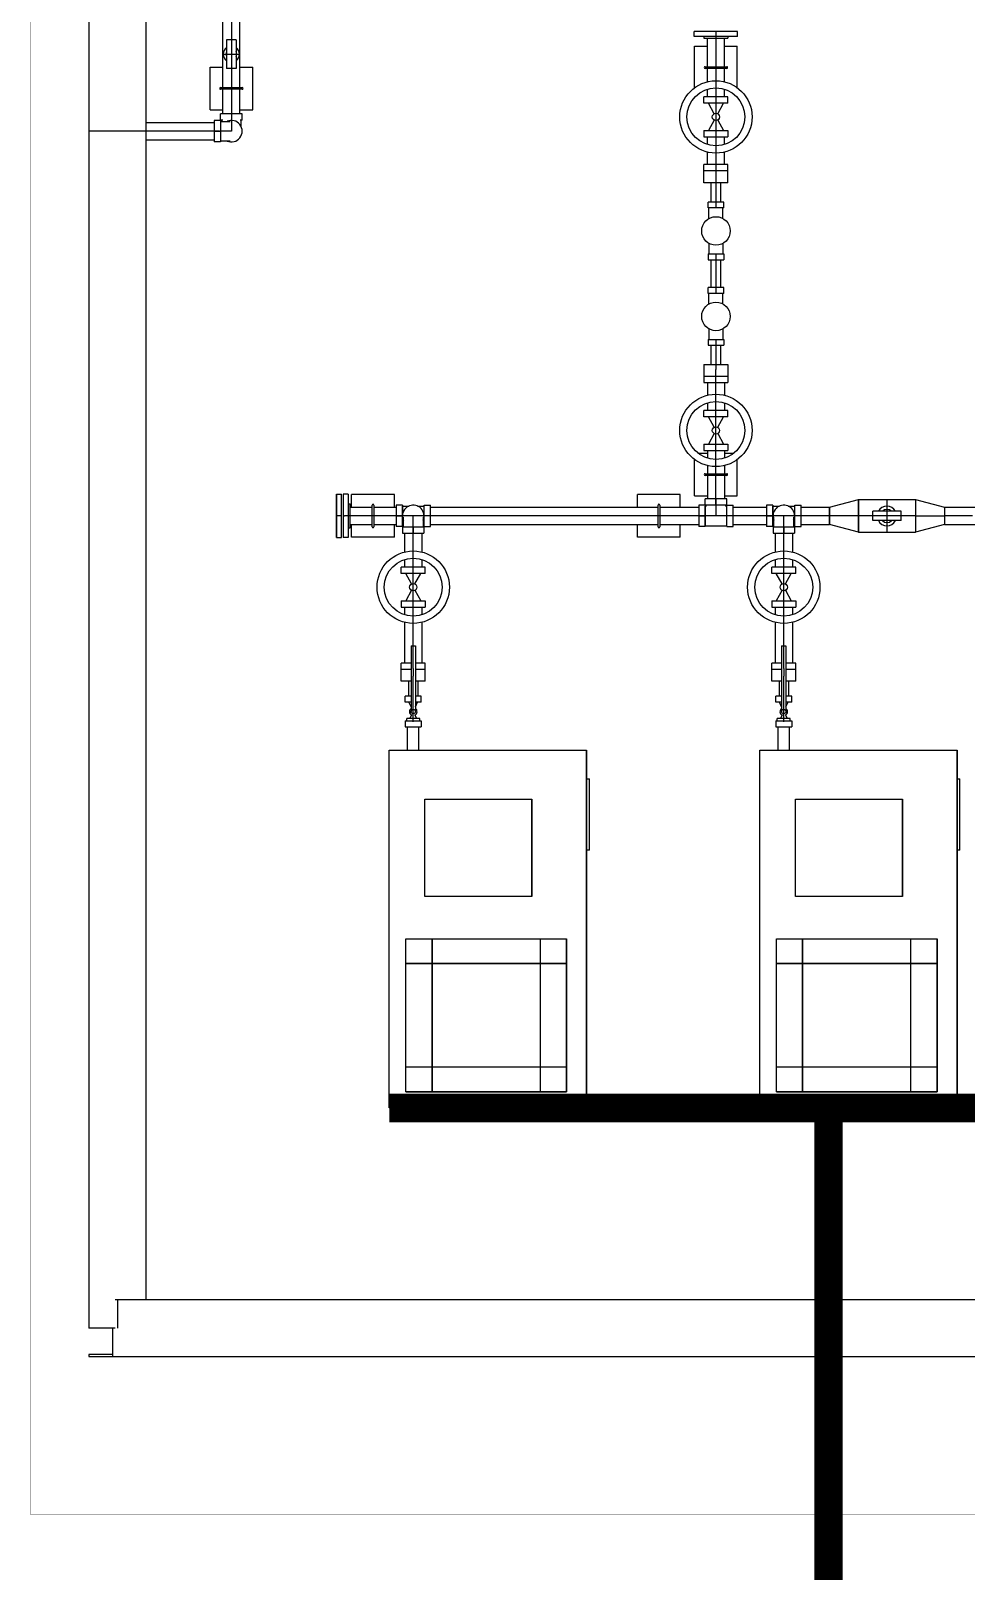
# Model space of a CAD drawing. Header units: inches. Extents: x 517790 to 538444, y 301815 to 302461.
# Drawn here: x 517917.62 to 517921.01, y 302305.61 to 302311.2 of the extents above; entities that cross this region are included whole.
import ezdxf

# ---------------------------------------------------------------- set-up
doc = ezdxf.new("R2010")
doc.units = ezdxf.units.IN
doc.header["$MEASUREMENT"] = 0
doc.layers.add('Layout', color=6, linetype='Continuous', lineweight=15)
doc.layers.add('电气-接地设计-接地线', color=3, linetype='接地线')
doc.layers.add('硅胶总平面底图 工艺装置区', color=253, linetype='Continuous')
doc.styles.add('EESLTYPE', font='TXT.shx')
doc.linetypes.add('接地线', pattern='A,500,["/",EESLTYPE,S=200,R=0,X=0,Y=-100],-200,60,-200', length=960)
doc.linetypes.add('组180_接地线', pattern='A,500,["/",EESLTYPE,S=200,R=-180,X=0,Y=100],-200,60,-200', length=960)

msp = doc.modelspace()

# ---------------------------------------------------------------- linework, layer by layer
at = {"layer": 'Layout', "color": 9, "const_width": 0.001}
msp.add_lwpolyline([(517923.6164, 302305.8183), (517923.6164, 302314.8182), (517917.6165, 302314.8182), (517917.6165, 302305.8183)], close=True, dxfattribs=at)
at = {"layer": '电气-接地设计-接地线', "linetype": '组180_接地线', "ltscale": 0.01, "const_width": 0.1033}
for points in [[(517918.9156, 302307.2932), (517922.323, 302307.2932)], [(517920.5076, 302307.2932), (517920.5076, 302304.4481)]]:
    msp.add_lwpolyline(points, dxfattribs=at)
at = {"layer": '硅胶总平面底图 工艺装置区', "color": 253, "linetype": 'Continuous', "lineweight": -3}
for p, q in [((517917.8265, 302313.9349), (517917.8265, 302306.495)), ((517918.0331, 302313.8316), (517918.0331, 302306.5983)), ((517918.3119, 302311.114), (517918.3119, 302311.2375)), ((517918.3431, 302311.2375), (517918.3431, 302311.1656)), ((517918.3743, 302311.114), (517918.3743, 302311.2375)), ((517918.3259, 302311.1656), (517918.3259, 302311.114)), ((517918.3603, 302311.1656), (517918.3259, 302311.1656)), ((517918.3431, 302311.1656), (517918.3431, 302311.114)), ((517918.3603, 302311.1656), (517918.3603, 302311.114)), ((517920.0998, 302311.1966), (517920.021, 302311.1966)), ((517920.021, 302311.1785), (517920.021, 302311.1966)), ((517920.0998, 302311.1785), (517920.021, 302311.1785)), ((517920.0563, 302311.1785), (517920.0563, 302311.1719)), ((517920.0563, 302311.1719), (517920.0998, 302311.1719)), ((517920.0686, 302311.0686), (517920.0686, 302311.1719)), ((517920.0998, 302311.1966), (517920.0998, 302311.1916)), ((517920.1785, 302311.1966), (517920.0998, 302311.1966)), ((517920.0998, 302311.1916), (517920.0998, 302311.1719)), ((517920.1785, 302311.1785), (517920.0998, 302311.1785)), ((517920.0998, 302311.1719), (517920.0998, 302311.0686)), ((517920.0998, 302311.1719), (517920.1432, 302311.1719)), ((517920.1309, 302311.0686), (517920.1309, 302311.1719)), ((517920.1432, 302311.1785), (517920.1432, 302311.1719)), ((517920.1785, 302311.1785), (517920.1785, 302311.1966)), ((517918.3119, 302311.114), (517918.3743, 302311.114)), ((517918.3119, 302310.9931), (517918.3119, 302311.114)), ((517918.3259, 302311.114), (517918.3259, 302311.0623)), ((517918.3431, 302311.114), (517918.3431, 302311.0623)), ((517918.3431, 302311.114), (517918.3431, 302311.114)), ((517918.3431, 302311.114), (517918.3431, 302311.114)), ((517918.3603, 302311.114), (517918.3603, 302311.0623)), ((517918.3743, 302310.9931), (517918.3743, 302311.114)), ((517920.0223, 302311.1429), (517920.0686, 302311.1429)), ((517920.0223, 302310.9925), (517920.0223, 302311.1429)), ((517920.1309, 302311.1429), (517920.1773, 302311.1429)), ((517920.1773, 302310.9925), (517920.1773, 302311.1429)), ((517918.2656, 302311.0675), (517918.3119, 302311.0675)), ((517918.2656, 302310.9125), (517918.2656, 302311.0675)), ((517918.3603, 302311.0623), (517918.3259, 302311.0623)), ((517918.3431, 302311.0623), (517918.3431, 302310.9931)), ((517918.3743, 302311.0675), (517918.4206, 302311.0675)), ((517918.4206, 302310.9125), (517918.4206, 302311.0675)), ((517920.0605, 302311.0686), (517920.139, 302311.0686)), ((517920.139, 302311.0624), (517920.0605, 302311.0624)), ((517920.0686, 302311.0141), (517920.0686, 302311.0624)), ((517920.0998, 302311.0686), (517920.0998, 302311.0624)), ((517920.0998, 302311.0624), (517920.0998, 302311.0179)), ((517920.1309, 302311.0141), (517920.1309, 302311.0624)), ((517918.3038, 302310.9931), (517918.3824, 302310.9931)), ((517918.3824, 302310.9869), (517918.3038, 302310.9869)), ((517918.3119, 302310.8974), (517918.3119, 302310.9869)), ((517918.3431, 302310.9931), (517918.3431, 302310.9869)), ((517918.3431, 302310.9869), (517918.3431, 302310.8974)), ((517918.3743, 302310.8974), (517918.3743, 302310.9869)), ((517920.0686, 302310.959), (517920.0686, 302310.9869)), ((517920.0998, 302311.0179), (517920.0998, 302310.9916)), ((517920.0998, 302310.9916), (517920.0998, 302310.959)), ((517920.1309, 302310.959), (517920.1309, 302310.9869)), ((517920.0998, 302310.959), (517920.0563, 302310.959)), ((517920.0563, 302310.936), (517920.0563, 302310.959)), ((517920.0998, 302310.936), (517920.0563, 302310.936)), ((517920.0934, 302310.8981), (517920.0723, 302310.936)), ((517920.1432, 302310.959), (517920.0998, 302310.959)), ((517920.0998, 302310.959), (517920.0998, 302310.9393)), ((517920.0998, 302310.9393), (517920.0998, 302310.834)), ((517920.1432, 302310.936), (517920.0998, 302310.936)), ((517920.1061, 302310.8981), (517920.1272, 302310.936)), ((517920.1432, 302310.936), (517920.1432, 302310.959)), ((517918.0331, 302310.8661), (517918.2806, 302310.8661)), ((517918.2656, 302310.9125), (517918.3119, 302310.9125)), ((517918.2806, 302310.8739), (517918.2806, 302310.796)), ((517918.3036, 302310.8739), (517918.2806, 302310.8739)), ((517918.3036, 302310.8739), (517918.3036, 302310.796)), ((517918.3036, 302310.8706), (517918.3387, 302310.8706)), ((517918.3431, 302310.8974), (517918.3041, 302310.8974)), ((517918.3041, 302310.8745), (517918.3041, 302310.8974)), ((517918.3116, 302310.8745), (517918.3041, 302310.8745)), ((517918.3074, 302310.8745), (517918.3074, 302310.8706)), ((517918.3431, 302310.8974), (517918.3431, 302310.8777)), ((517918.3821, 302310.8974), (517918.3431, 302310.8974)), ((517918.3431, 302310.8777), (517918.3431, 302310.8739)), ((517918.3431, 302310.8739), (517918.3431, 302310.835)), ((517918.3743, 302310.9125), (517918.4206, 302310.9125)), ((517918.3821, 302310.8745), (517918.3746, 302310.8745)), ((517918.3788, 302310.8506), (517918.3788, 302310.8745)), ((517918.3821, 302310.8745), (517918.3821, 302310.8974)), ((517920.0934, 302310.8751), (517920.0723, 302310.8372)), ((517920.1061, 302310.8751), (517920.1272, 302310.8372)), ((517918.0331, 302310.835), (517917.8265, 302310.835)), ((517918.2806, 302310.835), (517918.0331, 302310.835)), ((517918.3003, 302310.835), (517918.2806, 302310.835)), ((517918.2806, 302310.835), (517918.3003, 302310.835)), ((517918.3003, 302310.835), (517918.3036, 302310.835)), ((517918.3036, 302310.835), (517918.3036, 302310.835)), ((517918.3431, 302310.835), (517918.3036, 302310.835)), ((517920.0563, 302310.8372), (517920.0998, 302310.8372)), ((517920.0563, 302310.8372), (517920.0563, 302310.8143)), ((517920.0563, 302310.8143), (517920.0998, 302310.8143)), ((517920.0686, 302310.7864), (517920.0686, 302310.8143)), ((517920.0998, 302310.8372), (517920.1432, 302310.8372)), ((517920.0998, 302310.834), (517920.0998, 302310.8143)), ((517920.0998, 302310.8143), (517920.1432, 302310.8143)), ((517920.0998, 302310.8143), (517920.0998, 302310.7816)), ((517920.1309, 302310.7864), (517920.1309, 302310.8143)), ((517920.1432, 302310.8372), (517920.1432, 302310.8143)), ((517918.0331, 302310.8038), (517918.2806, 302310.8038)), ((517918.3036, 302310.796), (517918.2806, 302310.796)), ((517918.3387, 302310.7993), (517918.3036, 302310.7993)), ((517920.0686, 302310.7138), (517920.0686, 302310.7591)), ((517920.0998, 302310.7816), (517920.0998, 302310.7554)), ((517920.0998, 302310.7554), (517920.0998, 302310.7138)), ((517920.1309, 302310.7138), (517920.1309, 302310.7591)), ((517920.0998, 302310.7138), (517920.0563, 302310.7138)), ((517920.0563, 302310.6481), (517920.0563, 302310.7138)), ((517920.0563, 302310.6908), (517920.0563, 302310.7138)), ((517920.0998, 302310.7138), (517920.0998, 302310.6941)), ((517920.1432, 302310.7138), (517920.0998, 302310.7138)), ((517920.1432, 302310.6481), (517920.1432, 302310.7138)), ((517920.1432, 302310.6908), (517920.1432, 302310.7138)), ((517920.0998, 302310.6908), (517920.0563, 302310.6908)), ((517920.0998, 302310.6481), (517920.0563, 302310.6481)), ((517920.0825, 302310.5781), (517920.0825, 302310.6481)), ((517920.0998, 302310.6941), (517920.0998, 302310.6662)), ((517920.1432, 302310.6908), (517920.0998, 302310.6908)), ((517920.0998, 302310.6662), (517920.0998, 302310.6481)), ((517920.1432, 302310.6481), (517920.0998, 302310.6481)), ((517920.0998, 302310.6481), (517920.0998, 302310.5781)), ((517920.117, 302310.5781), (517920.117, 302310.6481)), ((517920.1285, 302310.5781), (517920.071, 302310.5781)), ((517920.071, 302310.5568), (517920.071, 302310.5781)), ((517920.1285, 302310.5568), (517920.071, 302310.5568)), ((517920.0743, 302310.5183), (517920.0743, 302310.5568)), ((517920.0998, 302310.5781), (517920.0998, 302310.5601)), ((517920.1252, 302310.5183), (517920.1252, 302310.5568)), ((517920.1285, 302310.5568), (517920.1285, 302310.5781)), ((517920.0743, 302310.4283), (517920.0743, 302310.3898)), ((517920.1252, 302310.4283), (517920.1252, 302310.3898)), ((517920.071, 302310.3898), (517920.0998, 302310.3898)), ((517920.071, 302310.3898), (517920.071, 302310.3684)), ((517920.071, 302310.3684), (517920.0998, 302310.3684)), ((517920.0825, 302310.2681), (517920.0825, 302310.3684)), ((517920.0998, 302310.3898), (517920.1285, 302310.3898)), ((517920.0998, 302310.3865), (517920.0998, 302310.3684)), ((517920.0998, 302310.3684), (517920.1285, 302310.3684)), ((517920.0998, 302310.3684), (517920.0998, 302310.2681)), ((517920.117, 302310.2681), (517920.117, 302310.3684)), ((517920.1285, 302310.3898), (517920.1285, 302310.3684)), ((517920.1285, 302310.2681), (517920.071, 302310.2681)), ((517920.071, 302310.2468), (517920.071, 302310.2681)), ((517920.0998, 302310.2681), (517920.0998, 302310.2501)), ((517920.1285, 302310.2468), (517920.1285, 302310.2681)), ((517920.1285, 302310.2468), (517920.071, 302310.2468)), ((517920.0743, 302310.2083), (517920.0743, 302310.2468)), ((517920.1252, 302310.2083), (517920.1252, 302310.2468)), ((517920.0743, 302310.1183), (517920.0743, 302310.0798)), ((517920.1252, 302310.1183), (517920.1252, 302310.0798)), ((517920.071, 302310.0798), (517920.0998, 302310.0798)), ((517920.071, 302310.0798), (517920.071, 302310.0585)), ((517920.071, 302310.0585), (517920.0998, 302310.0585)), ((517920.0825, 302309.9894), (517920.0825, 302310.0585)), ((517920.0998, 302310.0798), (517920.1285, 302310.0798)), ((517920.0998, 302310.0765), (517920.0998, 302310.0585)), ((517920.0998, 302310.0585), (517920.1285, 302310.0585)), ((517920.0998, 302310.0585), (517920.0998, 302309.9894)), ((517920.117, 302309.9894), (517920.117, 302310.0585)), ((517920.1285, 302310.0798), (517920.1285, 302310.0585)), ((517920.0563, 302309.9894), (517920.0998, 302309.9894)), ((517920.0563, 302309.9894), (517920.0563, 302309.9238)), ((517920.0998, 302309.9894), (517920.0998, 302309.9714)), ((517920.0998, 302309.9894), (517920.1432, 302309.9894)), ((517920.0998, 302309.9435), (517920.0998, 302309.9714)), ((517920.1432, 302309.9894), (517920.1432, 302309.9238)), ((517920.0563, 302309.9468), (517920.0998, 302309.9468)), ((517920.0563, 302309.9468), (517920.0563, 302309.9238)), ((517920.0563, 302309.9238), (517920.0998, 302309.9238)), ((517920.0686, 302309.9238), (517920.0686, 302309.8774)), ((517920.0998, 302309.9468), (517920.1432, 302309.9468)), ((517920.0998, 302309.9238), (517920.0998, 302309.9435)), ((517920.0998, 302309.8812), (517920.0998, 302309.9238)), ((517920.0998, 302309.9238), (517920.1432, 302309.9238)), ((517920.1309, 302309.9238), (517920.1309, 302309.8774)), ((517920.1432, 302309.9468), (517920.1432, 302309.9238)), ((517920.0998, 302309.855), (517920.0998, 302309.8812)), ((517920.0998, 302309.8223), (517920.0563, 302309.8223)), ((517920.0563, 302309.7993), (517920.0563, 302309.8223)), ((517920.0686, 302309.8502), (517920.0686, 302309.8223)), ((517920.0998, 302309.8223), (517920.0998, 302309.855)), ((517920.0998, 302309.8026), (517920.0998, 302309.8223)), ((517920.1432, 302309.8223), (517920.0998, 302309.8223)), ((517920.1309, 302309.8502), (517920.1309, 302309.8223)), ((517920.1432, 302309.7993), (517920.1432, 302309.8223)), ((517920.0998, 302309.7993), (517920.0563, 302309.7993)), ((517920.0934, 302309.7614), (517920.0723, 302309.7993)), ((517920.0998, 302309.6973), (517920.0998, 302309.8026)), ((517920.1432, 302309.7993), (517920.0998, 302309.7993)), ((517920.1061, 302309.7614), (517920.1272, 302309.7993)), ((517920.0563, 302309.7006), (517920.0998, 302309.7006)), ((517920.0563, 302309.7006), (517920.0563, 302309.6776)), ((517920.0934, 302309.7385), (517920.0723, 302309.7006)), ((517920.0998, 302309.7006), (517920.1432, 302309.7006)), ((517920.0998, 302309.6776), (517920.0998, 302309.6973)), ((517920.1061, 302309.7385), (517920.1272, 302309.7006)), ((517920.1432, 302309.7006), (517920.1432, 302309.6776)), ((517920.0223, 302309.5125), (517920.0223, 302309.6441)), ((517920.0347, 302309.6675), (517920.0686, 302309.6675)), ((517920.0563, 302309.6776), (517920.0998, 302309.6776)), ((517920.0686, 302309.6776), (517920.0686, 302309.6497)), ((517920.0998, 302309.6776), (517920.1432, 302309.6776)), ((517920.0998, 302309.645), (517920.0998, 302309.6776)), ((517920.0998, 302309.6187), (517920.0998, 302309.645)), ((517920.1309, 302309.6776), (517920.1309, 302309.6497)), ((517920.1309, 302309.6675), (517920.1648, 302309.6675)), ((517920.1773, 302309.5125), (517920.1773, 302309.6441)), ((517920.0605, 302309.5931), (517920.139, 302309.5931)), ((517920.139, 302309.5869), (517920.0605, 302309.5869)), ((517920.0686, 302309.6225), (517920.0686, 302309.5931)), ((517920.0686, 302309.5869), (517920.0686, 302309.5024)), ((517920.0998, 302309.5931), (517920.0998, 302309.6187)), ((517920.0998, 302309.5869), (517920.0998, 302309.5931)), ((517920.0998, 302309.5024), (517920.0998, 302309.5869)), ((517920.1309, 302309.6225), (517920.1309, 302309.5931)), ((517920.1309, 302309.5869), (517920.1309, 302309.5024)), ((517918.7244, 302309.44), (517918.7244, 302309.5187)), ((517918.7244, 302309.5187), (517918.7425, 302309.5187)), ((517918.7259, 302309.44), (517918.7259, 302309.5187)), ((517918.7425, 302309.44), (517918.7425, 302309.5187)), ((517918.7486, 302309.5187), (517918.7486, 302309.44)), ((517918.7668, 302309.5187), (517918.7486, 302309.5187)), ((517918.7668, 302309.5187), (517918.7668, 302309.44)), ((517918.7668, 302309.4834), (517918.7733, 302309.4834)), ((517918.7733, 302309.44), (517918.7733, 302309.4834)), ((517918.7733, 302309.4711), (517918.8535, 302309.4711)), ((517918.9341, 302309.5175), (517918.7791, 302309.5175)), ((517918.7791, 302309.4711), (517918.7791, 302309.5175)), ((517918.8535, 302309.4007), (517918.8535, 302309.4792)), ((517918.8597, 302309.4792), (517918.8597, 302309.4007)), ((517918.8597, 302309.4711), (517918.9399, 302309.4711)), ((517918.9341, 302309.4711), (517918.9341, 302309.5175)), ((517918.9399, 302309.4789), (517918.9399, 302309.44)), ((517918.9629, 302309.4789), (517918.9399, 302309.4789)), ((517918.9629, 302309.4789), (517918.9629, 302309.44)), ((517918.9629, 302309.44), (517918.9629, 302309.4757)), ((517918.9629, 302309.4757), (517918.9867, 302309.4757)), ((517919.018, 302309.4757), (517919.0419, 302309.4757)), ((517919.0419, 302309.44), (517919.0419, 302309.4789)), ((517919.0419, 302309.4789), (517919.0648, 302309.4789)), ((517919.0648, 302309.44), (517919.0648, 302309.4789)), ((517919.0648, 302309.4711), (517919.89, 302309.4711)), ((517919.9706, 302309.5175), (517919.8156, 302309.5175)), ((517919.8156, 302309.4711), (517919.8156, 302309.5175)), ((517919.89, 302309.4007), (517919.89, 302309.4792)), ((517919.8962, 302309.4792), (517919.8962, 302309.4007)), ((517919.8962, 302309.4711), (517920.0373, 302309.4711)), ((517919.9706, 302309.4711), (517919.9706, 302309.5175)), ((517920.0223, 302309.5125), (517920.0686, 302309.5125)), ((517920.0373, 302309.4789), (517920.0373, 302309.401)), ((517920.0602, 302309.4789), (517920.0373, 302309.4789)), ((517920.0602, 302309.4789), (517920.0602, 302309.401)), ((517920.0603, 302309.4043), (517920.0603, 302309.4757)), ((517920.0603, 302309.4757), (517920.0641, 302309.4757)), ((517920.0998, 302309.5024), (517920.0608, 302309.5024)), ((517920.0608, 302309.4795), (517920.0608, 302309.5024)), ((517920.0998, 302309.4795), (517920.0608, 302309.4795)), ((517920.0641, 302309.4757), (517920.0641, 302309.4795)), ((517920.0998, 302309.5024), (517920.0998, 302309.4828)), ((517920.1387, 302309.5024), (517920.0998, 302309.5024)), ((517920.0998, 302309.4828), (517920.0998, 302309.5024)), ((517920.0998, 302309.4828), (517920.0998, 302309.4795)), ((517920.0998, 302309.4795), (517920.0998, 302309.44)), ((517920.1387, 302309.4795), (517920.0998, 302309.4795)), ((517920.1309, 302309.5125), (517920.1773, 302309.5125)), ((517920.1355, 302309.4757), (517920.1355, 302309.4795)), ((517920.1355, 302309.4757), (517920.1393, 302309.4757)), ((517920.1387, 302309.4795), (517920.1387, 302309.5024)), ((517920.1393, 302309.401), (517920.1393, 302309.4789)), ((517920.1393, 302309.4789), (517920.1622, 302309.4789)), ((517920.1622, 302309.401), (517920.1622, 302309.4789)), ((517920.1622, 302309.4711), (517920.2832, 302309.4711)), ((517920.2832, 302309.4789), (517920.2832, 302309.44)), ((517920.3062, 302309.4789), (517920.2832, 302309.4789)), ((517920.3062, 302309.4789), (517920.3062, 302309.44)), ((517920.3062, 302309.44), (517920.3062, 302309.4757)), ((517920.3062, 302309.4757), (517920.33, 302309.4757)), ((517920.3613, 302309.4757), (517920.3852, 302309.4757)), ((517920.3852, 302309.44), (517920.3852, 302309.4789)), ((517920.3852, 302309.4789), (517920.4082, 302309.4789)), ((517920.4082, 302309.44), (517920.4082, 302309.4789)), ((517920.4082, 302309.4711), (517920.5114, 302309.4711)), ((517920.5114, 302309.4711), (517920.6164, 302309.499)), ((517920.5114, 302309.4711), (517920.5114, 302309.44)), ((517920.5114, 302309.44), (517920.5114, 302309.4711)), ((517920.6164, 302309.499), (517920.6164, 302309.3809)), ((517920.6164, 302309.499), (517920.7198, 302309.499)), ((517920.6164, 302309.44), (517920.6164, 302309.499)), ((517920.7198, 302309.499), (517920.7198, 302309.3809)), ((517920.7198, 302309.499), (517920.8231, 302309.499)), ((517920.8231, 302309.499), (517920.8231, 302309.3809)), ((517920.8231, 302309.499), (517920.8231, 302309.44)), ((517920.8231, 302309.499), (517920.9281, 302309.4711)), ((517920.9281, 302309.4711), (517920.9281, 302309.44)), ((517920.9281, 302309.4711), (517920.9281, 302309.44)), ((517920.9281, 302309.4711), (517921.0814, 302309.4711)), ((517918.7425, 302309.44), (517918.7244, 302309.44)), ((517918.7244, 302309.44), (517918.7244, 302309.44)), ((517918.7244, 302309.3612), (517918.7244, 302309.44)), ((517918.7259, 302309.3612), (517918.7259, 302309.44)), ((517918.7425, 302309.3612), (517918.7425, 302309.44)), ((517918.7486, 302309.44), (517918.7536, 302309.44)), ((517918.7486, 302309.44), (517918.7486, 302309.3612)), ((517918.7733, 302309.44), (517918.7536, 302309.44)), ((517918.7668, 302309.44), (517918.7668, 302309.3612)), ((517918.8535, 302309.44), (517918.7733, 302309.44)), ((517918.7733, 302309.3965), (517918.7733, 302309.44)), ((517918.8597, 302309.44), (517918.8535, 302309.44)), ((517918.9399, 302309.44), (517918.8597, 302309.44)), ((517918.9399, 302309.44), (517918.9596, 302309.44)), ((517918.9399, 302309.44), (517918.9399, 302309.401)), ((517918.9596, 302309.44), (517918.9399, 302309.44)), ((517918.9596, 302309.44), (517918.9629, 302309.44)), ((517918.9629, 302309.44), (517918.9629, 302309.44)), ((517918.9634, 302309.44), (517918.9629, 302309.44)), ((517918.9629, 302309.4043), (517918.9629, 302309.44)), ((517918.9629, 302309.44), (517918.9629, 302309.401)), ((517919.0413, 302309.44), (517918.9634, 302309.44)), ((517918.9667, 302309.4005), (517918.9667, 302309.4356)), ((517919.0024, 302309.4005), (517919.0024, 302309.44)), ((517919.0381, 302309.4356), (517919.0381, 302309.4005)), ((517919.0419, 302309.44), (517919.0413, 302309.44)), ((517919.0452, 302309.44), (517919.0419, 302309.44)), ((517919.0419, 302309.401), (517919.0419, 302309.44)), ((517919.0648, 302309.44), (517919.0452, 302309.44)), ((517919.0648, 302309.44), (517919.0452, 302309.44)), ((517919.89, 302309.44), (517919.0648, 302309.44)), ((517919.0648, 302309.401), (517919.0648, 302309.44)), ((517919.8962, 302309.44), (517919.89, 302309.44)), ((517920.0373, 302309.44), (517919.8962, 302309.44)), ((517920.0373, 302309.44), (517920.057, 302309.44)), ((517920.057, 302309.44), (517920.0373, 302309.44)), ((517920.057, 302309.44), (517920.0602, 302309.44)), ((517920.0602, 302309.44), (517920.0603, 302309.44)), ((517920.1393, 302309.44), (517920.0603, 302309.44)), ((517920.1425, 302309.44), (517920.1393, 302309.44)), ((517920.1622, 302309.44), (517920.1425, 302309.44)), ((517920.1622, 302309.44), (517920.1425, 302309.44)), ((517920.2832, 302309.44), (517920.1622, 302309.44)), ((517920.3029, 302309.44), (517920.2832, 302309.44)), ((517920.2832, 302309.44), (517920.3029, 302309.44)), ((517920.2832, 302309.44), (517920.2832, 302309.401)), ((517920.3029, 302309.44), (517920.3062, 302309.44)), ((517920.3067, 302309.44), (517920.3062, 302309.44)), ((517920.3062, 302309.44), (517920.3062, 302309.44)), ((517920.3062, 302309.4043), (517920.3062, 302309.44)), ((517920.3062, 302309.44), (517920.3062, 302309.401)), ((517920.3847, 302309.44), (517920.3067, 302309.44)), ((517920.31, 302309.4005), (517920.31, 302309.4356)), ((517920.3457, 302309.4005), (517920.3457, 302309.44)), ((517920.3814, 302309.4356), (517920.3814, 302309.4005)), ((517920.3852, 302309.44), (517920.3847, 302309.44)), ((517920.3885, 302309.44), (517920.3852, 302309.44)), ((517920.3852, 302309.401), (517920.3852, 302309.44)), ((517920.4082, 302309.44), (517920.3885, 302309.44)), ((517920.4082, 302309.44), (517920.3885, 302309.44)), ((517920.5114, 302309.44), (517920.4082, 302309.44)), ((517920.4082, 302309.401), (517920.4082, 302309.44)), ((517920.5114, 302309.44), (517920.5114, 302309.4088)), ((517920.6164, 302309.44), (517920.5114, 302309.44)), ((517920.5114, 302309.4088), (517920.5114, 302309.44)), ((517920.6681, 302309.44), (517920.6164, 302309.44)), ((517920.6164, 302309.3809), (517920.6164, 302309.44)), ((517920.7198, 302309.4572), (517920.6681, 302309.4572)), ((517920.6681, 302309.4228), (517920.6681, 302309.4572)), ((517920.7198, 302309.44), (517920.6681, 302309.44)), ((517920.7198, 302309.4228), (517920.6681, 302309.4228)), ((517920.7714, 302309.4572), (517920.7198, 302309.4572)), ((517920.7714, 302309.44), (517920.7198, 302309.44)), ((517920.7198, 302309.44), (517920.7198, 302309.44)), ((517920.7198, 302309.44), (517920.7198, 302309.44)), ((517920.7714, 302309.4228), (517920.7198, 302309.4228)), ((517920.7714, 302309.4228), (517920.7714, 302309.4572)), ((517920.8231, 302309.44), (517920.7714, 302309.44)), ((517920.8231, 302309.44), (517920.9281, 302309.44)), ((517920.8231, 302309.44), (517920.8231, 302309.3809)), ((517920.9281, 302309.44), (517920.9281, 302309.4088)), ((517921.0297, 302309.44), (517920.9281, 302309.44)), ((517920.9281, 302309.44), (517920.9281, 302309.4088)), ((517918.7244, 302309.3612), (517918.7425, 302309.3612)), ((517918.7668, 302309.3612), (517918.7486, 302309.3612)), ((517918.7668, 302309.3965), (517918.7733, 302309.3965)), ((517918.7733, 302309.4088), (517918.8535, 302309.4088)), ((517918.7791, 302309.3625), (517918.7791, 302309.4088)), ((517918.9341, 302309.3625), (517918.7791, 302309.3625)), ((517918.8597, 302309.4088), (517918.9399, 302309.4088)), ((517918.9341, 302309.3625), (517918.9341, 302309.4088)), ((517918.9629, 302309.401), (517918.9399, 302309.401)), ((517918.9629, 302309.4043), (517918.9667, 302309.4043)), ((517918.9634, 302309.4005), (517919.0413, 302309.4005)), ((517918.9634, 302309.4005), (517918.9634, 302309.3775)), ((517918.9634, 302309.3775), (517919.0413, 302309.3775)), ((517918.9712, 302309.3775), (517918.9712, 302309.3091)), ((517919.0024, 302309.4005), (517919.0024, 302309.3972)), ((517919.0024, 302309.4005), (517919.0024, 302309.4005)), ((517919.0024, 302309.3775), (517919.0024, 302309.3972)), ((517919.0024, 302309.3972), (517919.0024, 302309.3775)), ((517919.0024, 302309.3129), (517919.0024, 302309.3775)), ((517919.0335, 302309.3775), (517919.0335, 302309.3091)), ((517919.0381, 302309.4043), (517919.0419, 302309.4043)), ((517919.0413, 302309.4005), (517919.0413, 302309.3775)), ((517919.0419, 302309.401), (517919.0648, 302309.401)), ((517919.0648, 302309.4088), (517919.89, 302309.4088)), ((517919.8156, 302309.3625), (517919.8156, 302309.4088)), ((517919.9706, 302309.3625), (517919.8156, 302309.3625)), ((517919.8962, 302309.4088), (517920.0373, 302309.4088)), ((517919.9706, 302309.3625), (517919.9706, 302309.4088)), ((517920.0602, 302309.401), (517920.0373, 302309.401)), ((517920.0603, 302309.4043), (517920.1393, 302309.4043)), ((517920.1393, 302309.401), (517920.1622, 302309.401)), ((517920.1622, 302309.4088), (517920.2832, 302309.4088)), ((517920.3062, 302309.401), (517920.2832, 302309.401)), ((517920.3062, 302309.4043), (517920.31, 302309.4043)), ((517920.3067, 302309.4005), (517920.3847, 302309.4005)), ((517920.3067, 302309.4005), (517920.3067, 302309.3775)), ((517920.3067, 302309.3775), (517920.3847, 302309.3775)), ((517920.3145, 302309.3775), (517920.3145, 302309.3091)), ((517920.3457, 302309.4005), (517920.3457, 302309.4005)), ((517920.3457, 302309.4005), (517920.3457, 302309.3972)), ((517920.3457, 302309.3972), (517920.3457, 302309.3775)), ((517920.3457, 302309.3775), (517920.3457, 302309.3972)), ((517920.3457, 302309.3129), (517920.3457, 302309.3775)), ((517920.3769, 302309.3775), (517920.3769, 302309.3091)), ((517920.3814, 302309.4043), (517920.3852, 302309.4043)), ((517920.3847, 302309.4005), (517920.3847, 302309.3775)), ((517920.3852, 302309.401), (517920.4082, 302309.401)), ((517920.4082, 302309.4088), (517920.5114, 302309.4088)), ((517920.6164, 302309.3809), (517920.5114, 302309.4088)), ((517920.6164, 302309.3809), (517920.7198, 302309.3809)), ((517920.7198, 302309.3809), (517920.8231, 302309.3809)), ((517920.9281, 302309.4088), (517920.8231, 302309.3809)), ((517920.9281, 302309.4088), (517921.0814, 302309.4088)), ((517919.0024, 302309.2866), (517919.0024, 302309.3129)), ((517920.3457, 302309.2866), (517920.3457, 302309.3129)), ((517919.0024, 302309.254), (517918.9589, 302309.254)), ((517918.9589, 302309.231), (517918.9589, 302309.254)), ((517918.9712, 302309.2819), (517918.9712, 302309.254)), ((517919.0024, 302309.254), (517919.0024, 302309.2866)), ((517919.0024, 302309.2343), (517919.0024, 302309.254)), ((517919.0458, 302309.254), (517919.0024, 302309.254)), ((517919.0335, 302309.2819), (517919.0335, 302309.254)), ((517919.0458, 302309.231), (517919.0458, 302309.254)), ((517920.3457, 302309.254), (517920.3023, 302309.254)), ((517920.3023, 302309.231), (517920.3023, 302309.254)), ((517920.3145, 302309.2819), (517920.3145, 302309.254)), ((517920.3457, 302309.254), (517920.3457, 302309.2866)), ((517920.3457, 302309.2343), (517920.3457, 302309.254)), ((517920.3891, 302309.254), (517920.3457, 302309.254)), ((517920.3769, 302309.2819), (517920.3769, 302309.254)), ((517920.3891, 302309.231), (517920.3891, 302309.254)), ((517919.0024, 302309.231), (517918.9589, 302309.231)), ((517918.996, 302309.1931), (517918.975, 302309.231)), ((517919.0024, 302309.129), (517919.0024, 302309.2343)), ((517919.0458, 302309.231), (517919.0024, 302309.231)), ((517919.0087, 302309.1931), (517919.0298, 302309.231)), ((517920.3457, 302309.231), (517920.3023, 302309.231)), ((517920.3393, 302309.1931), (517920.3183, 302309.231)), ((517920.3457, 302309.129), (517920.3457, 302309.2343)), ((517920.3891, 302309.231), (517920.3457, 302309.231)), ((517920.3521, 302309.1931), (517920.3731, 302309.231)), ((517918.996, 302309.1702), (517918.975, 302309.1323)), ((517919.0087, 302309.1702), (517919.0298, 302309.1323)), ((517920.3393, 302309.1702), (517920.3183, 302309.1323)), ((517920.3521, 302309.1702), (517920.3731, 302309.1323)), ((517918.9589, 302309.1323), (517919.0024, 302309.1323)), ((517918.9589, 302309.1323), (517918.9589, 302309.1093)), ((517918.9589, 302309.1093), (517919.0024, 302309.1093)), ((517918.9712, 302309.1093), (517918.9712, 302309.0814)), ((517919.0024, 302309.1323), (517919.0458, 302309.1323)), ((517919.0024, 302309.1093), (517919.0024, 302309.129)), ((517919.0024, 302309.0767), (517919.0024, 302309.1093)), ((517919.0024, 302309.1093), (517919.0458, 302309.1093)), ((517919.0335, 302309.1093), (517919.0335, 302309.0814)), ((517919.0458, 302309.1323), (517919.0458, 302309.1093)), ((517920.3023, 302309.1323), (517920.3457, 302309.1323)), ((517920.3023, 302309.1323), (517920.3023, 302309.1093)), ((517920.3023, 302309.1093), (517920.3457, 302309.1093)), ((517920.3145, 302309.1093), (517920.3145, 302309.0814)), ((517920.3457, 302309.1323), (517920.3891, 302309.1323)), ((517920.3457, 302309.1093), (517920.3457, 302309.129)), ((517920.3457, 302309.0767), (517920.3457, 302309.1093)), ((517920.3457, 302309.1093), (517920.3891, 302309.1093)), ((517920.3769, 302309.1093), (517920.3769, 302309.0814)), ((517920.3891, 302309.1323), (517920.3891, 302309.1093)), ((517918.9712, 302309.0542), (517918.9712, 302308.9066)), ((517919.0024, 302309.0504), (517919.0024, 302309.0767)), ((517919.0024, 302308.9684), (517919.0024, 302309.0504)), ((517919.0335, 302309.0542), (517919.0335, 302308.9066)), ((517920.3145, 302309.0542), (517920.3145, 302308.9066)), ((517920.3457, 302309.0504), (517920.3457, 302309.0767)), ((517920.3457, 302308.9684), (517920.3457, 302309.0504)), ((517920.3769, 302309.0542), (517920.3769, 302308.9066)), ((517918.9946, 302308.9684), (517919.0024, 302308.9684)), ((517918.9946, 302308.9684), (517918.9946, 302308.7307)), ((517919.0024, 302308.8869), (517919.0024, 302308.9684)), ((517919.0024, 302308.9684), (517919.0101, 302308.9684)), ((517919.0101, 302308.9684), (517919.0101, 302308.7307)), ((517920.3379, 302308.9684), (517920.3457, 302308.9684)), ((517920.3379, 302308.9684), (517920.3379, 302308.7307)), ((517920.3457, 302308.9684), (517920.3534, 302308.9684)), ((517920.3457, 302308.8869), (517920.3457, 302308.9684)), ((517920.3534, 302308.9684), (517920.3534, 302308.7307)), ((517918.9946, 302308.9066), (517918.9589, 302308.9066)), ((517918.9589, 302308.841), (517918.9589, 302308.9066)), ((517918.9589, 302308.8836), (517918.9589, 302308.9066)), ((517918.9946, 302308.8836), (517918.9589, 302308.8836)), ((517919.0024, 302308.8869), (517919.0024, 302308.859)), ((517919.0024, 302308.7681), (517919.0024, 302308.859)), ((517919.0458, 302308.9066), (517919.0101, 302308.9066)), ((517919.0458, 302308.8836), (517919.0101, 302308.8836)), ((517919.0458, 302308.841), (517919.0458, 302308.9066)), ((517919.0458, 302308.8836), (517919.0458, 302308.9066)), ((517920.3379, 302308.9066), (517920.3023, 302308.9066)), ((517920.3023, 302308.841), (517920.3023, 302308.9066)), ((517920.3023, 302308.8836), (517920.3023, 302308.9066)), ((517920.3379, 302308.8836), (517920.3023, 302308.8836)), ((517920.3457, 302308.8869), (517920.3457, 302308.859)), ((517920.3457, 302308.7681), (517920.3457, 302308.859)), ((517920.3891, 302308.9066), (517920.3534, 302308.9066)), ((517920.3891, 302308.8836), (517920.3534, 302308.8836)), ((517920.3891, 302308.841), (517920.3891, 302308.9066)), ((517920.3891, 302308.8836), (517920.3891, 302308.9066)), ((517918.9946, 302308.841), (517918.9589, 302308.841)), ((517918.9851, 302308.841), (517918.9851, 302308.7861)), ((517919.0458, 302308.841), (517919.0101, 302308.841)), ((517919.0196, 302308.841), (517919.0196, 302308.7861)), ((517920.3379, 302308.841), (517920.3023, 302308.841)), ((517920.3284, 302308.841), (517920.3284, 302308.7861)), ((517920.3891, 302308.841), (517920.3534, 302308.841)), ((517920.3629, 302308.841), (517920.3629, 302308.7861)), ((517918.9946, 302308.7861), (517918.9736, 302308.7861)), ((517918.9736, 302308.7648), (517918.9736, 302308.7861)), ((517918.9946, 302308.7648), (517918.9736, 302308.7648)), ((517918.9946, 302308.7476), (517918.9867, 302308.7648)), ((517919.0024, 302308.7049), (517919.0024, 302308.7681)), ((517919.0311, 302308.7861), (517919.0101, 302308.7861)), ((517919.0311, 302308.7648), (517919.0101, 302308.7648)), ((517919.0101, 302308.7476), (517919.018, 302308.7648)), ((517919.0311, 302308.7648), (517919.0311, 302308.7861)), ((517920.3379, 302308.7861), (517920.317, 302308.7861)), ((517920.317, 302308.7648), (517920.317, 302308.7861)), ((517920.3379, 302308.7648), (517920.317, 302308.7648)), ((517920.3379, 302308.7476), (517920.33, 302308.7648)), ((517920.3457, 302308.7049), (517920.3457, 302308.7681)), ((517920.3744, 302308.7861), (517920.3534, 302308.7861)), ((517920.3744, 302308.7648), (517920.3534, 302308.7648)), ((517920.3534, 302308.7476), (517920.3614, 302308.7648)), ((517920.3744, 302308.7648), (517920.3744, 302308.7861)), ((517918.9736, 302308.6967), (517919.0024, 302308.6967)), ((517918.9736, 302308.6967), (517918.9736, 302308.6754)), ((517919.026, 302308.7049), (517918.9788, 302308.7049)), ((517918.9788, 302308.6967), (517918.9788, 302308.7049)), ((517918.9966, 302308.7182), (517918.9905, 302308.7049)), ((517919.0024, 302308.6934), (517919.0024, 302308.7049)), ((517919.0024, 302308.6967), (517919.0311, 302308.6967)), ((517919.0082, 302308.7182), (517919.0143, 302308.7049)), ((517919.026, 302308.6967), (517919.026, 302308.7049)), ((517919.0311, 302308.6967), (517919.0311, 302308.6754)), ((517920.317, 302308.6967), (517920.3457, 302308.6967)), ((517920.317, 302308.6967), (517920.317, 302308.6754)), ((517920.3693, 302308.7049), (517920.3221, 302308.7049)), ((517920.3221, 302308.6967), (517920.3221, 302308.7049)), ((517920.3399, 302308.7182), (517920.3338, 302308.7049)), ((517920.3457, 302308.6934), (517920.3457, 302308.7049)), ((517920.3457, 302308.6967), (517920.3744, 302308.6967)), ((517920.3515, 302308.7182), (517920.3576, 302308.7049)), ((517920.3693, 302308.6967), (517920.3693, 302308.7049)), ((517920.3744, 302308.6967), (517920.3744, 302308.6754)), ((517918.9736, 302308.6754), (517919.0024, 302308.6754)), ((517918.9821, 302308.5901), (517918.9821, 302308.6754)), ((517919.0024, 302308.6754), (517919.0311, 302308.6754)), ((517919.0227, 302308.5901), (517919.0227, 302308.6754)), ((517920.317, 302308.6754), (517920.3457, 302308.6754)), ((517920.3254, 302308.5901), (517920.3254, 302308.6754)), ((517920.3457, 302308.6754), (517920.3744, 302308.6754)), ((517920.366, 302308.5901), (517920.366, 302308.6754)), ((517918.9156, 302307.2932), (517918.9156, 302308.5901)), ((517918.9156, 302307.2932), (517918.9156, 302308.5901)), ((517918.9156, 302308.5901), (517919.6306, 302308.5901)), ((517918.9156, 302308.5901), (517919.6306, 302308.5901)), ((517919.6306, 302308.5901), (517919.6306, 302307.2932)), ((517919.6306, 302307.2932), (517919.6306, 302308.5901)), ((517920.2589, 302308.5901), (517920.9739, 302308.5901)), ((517920.2589, 302308.5901), (517920.9739, 302308.5901)), ((517920.2589, 302307.2932), (517920.2589, 302308.5901)), ((517920.2589, 302307.2932), (517920.2589, 302308.5901)), ((517920.9739, 302308.5901), (517920.9739, 302307.2932)), ((517920.9739, 302307.2932), (517920.9739, 302308.5901)), ((517919.6306, 302308.4867), (517919.641, 302308.4867)), ((517919.6306, 302308.4867), (517919.641, 302308.4867)), ((517919.641, 302308.2284), (517919.641, 302308.4867)), ((517919.641, 302308.2284), (517919.641, 302308.4867)), ((517920.9739, 302308.4867), (517920.9843, 302308.4867)), ((517920.9739, 302308.4867), (517920.9843, 302308.4867)), ((517920.9843, 302308.2284), (517920.9843, 302308.4867)), ((517920.9843, 302308.2284), (517920.9843, 302308.4867)), ((517919.0447, 302308.4134), (517919.4322, 302308.4134)), ((517919.0447, 302308.4134), (517919.4322, 302308.4134)), ((517919.0447, 302308.06), (517919.0447, 302308.4134)), ((517919.0447, 302308.06), (517919.0447, 302308.4134)), ((517919.4322, 302308.4134), (517919.4322, 302308.06)), ((517919.4322, 302308.06), (517919.4322, 302308.4134)), ((517920.3881, 302308.06), (517920.3881, 302308.4134)), ((517920.3881, 302308.06), (517920.3881, 302308.4134)), ((517920.3881, 302308.4134), (517920.7756, 302308.4134)), ((517920.3881, 302308.4134), (517920.7756, 302308.4134)), ((517920.7756, 302308.4134), (517920.7756, 302308.06)), ((517920.7756, 302308.06), (517920.7756, 302308.4134)), ((517919.641, 302308.2284), (517919.6306, 302308.2284)), ((517919.641, 302308.2284), (517919.6306, 302308.2284)), ((517920.9843, 302308.2284), (517920.9739, 302308.2284)), ((517920.9843, 302308.2284), (517920.9739, 302308.2284)), ((517919.4322, 302308.06), (517919.0447, 302308.06)), ((517919.4322, 302308.06), (517919.0447, 302308.06)), ((517920.7756, 302308.06), (517920.3881, 302308.06)), ((517920.7756, 302308.06), (517920.3881, 302308.06)), ((517918.9755, 302307.907), (517919.0706, 302307.907)), ((517918.9755, 302307.907), (517919.0706, 302307.907)), ((517918.9755, 302307.907), (517919.5583, 302307.907)), ((517918.9755, 302307.907), (517919.5583, 302307.907)), ((517918.9755, 302307.8171), (517918.9755, 302307.907)), ((517918.9755, 302307.8171), (517918.9755, 302307.907)), ((517918.9755, 302307.3521), (517918.9755, 302307.907)), ((517918.9755, 302307.3521), (517918.9755, 302307.907)), ((517919.0706, 302307.907), (517919.0706, 302307.3521)), ((517919.0706, 302307.3521), (517919.0706, 302307.907)), ((517919.4632, 302307.907), (517919.5583, 302307.907)), ((517919.4632, 302307.907), (517919.5583, 302307.907)), ((517919.4632, 302307.3521), (517919.4632, 302307.907)), ((517919.4632, 302307.3521), (517919.4632, 302307.907)), ((517919.5583, 302307.907), (517919.5583, 302307.8171)), ((517919.5583, 302307.907), (517919.5583, 302307.8171)), ((517919.5583, 302307.907), (517919.5583, 302307.3521)), ((517919.5583, 302307.3521), (517919.5583, 302307.907)), ((517920.3188, 302307.3521), (517920.3188, 302307.907)), ((517920.3188, 302307.3521), (517920.3188, 302307.907)), ((517920.3188, 302307.8171), (517920.3188, 302307.907)), ((517920.3188, 302307.8171), (517920.3188, 302307.907)), ((517920.3188, 302307.907), (517920.4139, 302307.907)), ((517920.3188, 302307.907), (517920.4139, 302307.907)), ((517920.3188, 302307.907), (517920.9016, 302307.907)), ((517920.3188, 302307.907), (517920.9016, 302307.907)), ((517920.4139, 302307.907), (517920.4139, 302307.3521)), ((517920.4139, 302307.3521), (517920.4139, 302307.907)), ((517920.8066, 302307.3521), (517920.8066, 302307.907)), ((517920.8066, 302307.3521), (517920.8066, 302307.907)), ((517920.8066, 302307.907), (517920.9016, 302307.907)), ((517920.8066, 302307.907), (517920.9016, 302307.907)), ((517920.9016, 302307.907), (517920.9016, 302307.8171)), ((517920.9016, 302307.907), (517920.9016, 302307.8171)), ((517920.9016, 302307.907), (517920.9016, 302307.3521)), ((517920.9016, 302307.3521), (517920.9016, 302307.907)), ((517919.5583, 302307.8171), (517918.9755, 302307.8171)), ((517918.9755, 302307.8171), (517919.5583, 302307.8171)), ((517920.9016, 302307.8171), (517920.3188, 302307.8171)), ((517920.3188, 302307.8171), (517920.9016, 302307.8171)), ((517918.9755, 302307.3521), (517918.9755, 302307.442)), ((517918.9755, 302307.3521), (517918.9755, 302307.442)), ((517918.9755, 302307.442), (517919.5583, 302307.442)), ((517918.9755, 302307.442), (517919.5583, 302307.442)), ((517919.5583, 302307.442), (517919.5583, 302307.3521)), ((517919.5583, 302307.442), (517919.5583, 302307.3521)), ((517920.3188, 302307.442), (517920.9016, 302307.442)), ((517920.3188, 302307.442), (517920.9016, 302307.442)), ((517920.3188, 302307.3521), (517920.3188, 302307.442)), ((517920.3188, 302307.3521), (517920.3188, 302307.442)), ((517920.9016, 302307.442), (517920.9016, 302307.3521)), ((517920.9016, 302307.442), (517920.9016, 302307.3521)), ((517919.0706, 302307.3521), (517918.9755, 302307.3521)), ((517919.0706, 302307.3521), (517918.9755, 302307.3521)), ((517919.5583, 302307.3521), (517918.9755, 302307.3521)), ((517918.9755, 302307.3521), (517919.5583, 302307.3521)), ((517919.5583, 302307.3521), (517919.4632, 302307.3521)), ((517919.5583, 302307.3521), (517919.4632, 302307.3521)), ((517920.4139, 302307.3521), (517920.3188, 302307.3521)), ((517920.4139, 302307.3521), (517920.3188, 302307.3521)), ((517920.9016, 302307.3521), (517920.3188, 302307.3521)), ((517920.3188, 302307.3521), (517920.9016, 302307.3521)), ((517920.9016, 302307.3521), (517920.8066, 302307.3521)), ((517920.9016, 302307.3521), (517920.8066, 302307.3521)), ((517919.6306, 302307.2932), (517918.9156, 302307.2932)), ((517919.6306, 302307.2932), (517918.9156, 302307.2932)), ((517918.9652, 302307.2932), (517918.9652, 302307.2759)), ((517918.9817, 302307.2932), (517918.9817, 302307.2759)), ((517919.0168, 302307.2932), (517919.0168, 302307.2759)), ((517919.0334, 302307.2932), (517919.0334, 302307.2759)), ((517920.9739, 302307.2932), (517920.2589, 302307.2932)), ((517920.9739, 302307.2932), (517920.2589, 302307.2932)), ((517920.3085, 302307.2932), (517920.3085, 302307.2759)), ((517920.325, 302307.2932), (517920.325, 302307.2759)), ((517920.3602, 302307.2932), (517920.3602, 302307.2759)), ((517920.3767, 302307.2932), (517920.3767, 302307.2759)), ((517918.9619, 302307.2759), (517918.9734, 302307.2759)), ((517918.9619, 302307.2759), (517918.9619, 302307.266)), ((517918.9619, 302307.266), (517918.9734, 302307.266)), ((517918.9734, 302307.2759), (517918.985, 302307.2759)), ((517918.9734, 302307.266), (517918.985, 302307.266)), ((517918.985, 302307.2759), (517918.985, 302307.266)), ((517919.0136, 302307.2759), (517919.0367, 302307.2759)), ((517919.0136, 302307.2759), (517919.0136, 302307.266)), ((517919.0136, 302307.266), (517919.0367, 302307.266)), ((517919.0367, 302307.2759), (517919.0367, 302307.266)), ((517920.3052, 302307.2759), (517920.3168, 302307.2759)), ((517920.3052, 302307.2759), (517920.3052, 302307.266)), ((517920.3052, 302307.266), (517920.3168, 302307.266)), ((517920.3168, 302307.2759), (517920.3283, 302307.2759)), ((517920.3168, 302307.266), (517920.3283, 302307.266)), ((517920.3283, 302307.2759), (517920.3283, 302307.266)), ((517920.3569, 302307.2759), (517920.38, 302307.2759)), ((517920.3569, 302307.2759), (517920.3569, 302307.266)), ((517920.3569, 302307.266), (517920.38, 302307.266)), ((517920.38, 302307.2759), (517920.38, 302307.266)), ((517917.9216, 302306.5983), (517922.9931, 302306.5983)), ((517917.9298, 302306.5983), (517917.9298, 302306.495)), ((517917.9216, 302306.495), (517917.8265, 302306.495)), ((517917.9135, 302306.3917), (517917.9135, 302306.495)), ((517917.9135, 302306.3999), (517917.8265, 302306.3999)), ((517917.8265, 302306.3999), (517917.8265, 302306.3917)), ((517917.8265, 302306.3917), (517917.9135, 302306.3917)), ((517917.9135, 302306.3917), (517923.0801, 302306.3917))]:
    msp.add_line(p, q, dxfattribs=at)
for centre, radius in [((517920.0998, 302310.8866), 0.1312), ((517920.0998, 302310.8866), 0.105), ((517920.0998, 302310.8866), 0.0131), ((517920.0998, 302310.4733), 0.0517), ((517920.0998, 302310.4733), 0.0517), ((517920.0998, 302310.1633), 0.0517), ((517920.0998, 302310.1633), 0.0517), ((517920.0998, 302309.75), 0.1312), ((517920.0998, 302309.75), 0.105), ((517920.0998, 302309.75), 0.0131), ((517919.0024, 302309.1816), 0.1312), ((517920.3457, 302309.1816), 0.1312), ((517919.0024, 302309.1816), 0.105), ((517920.3457, 302309.1816), 0.105), ((517919.0024, 302309.1816), 0.0131), ((517920.3457, 302309.1816), 0.0131), ((517919.0024, 302308.7307), 0.00775), ((517920.3457, 302308.7307), 0.00775)]:
    msp.add_circle(centre, radius, dxfattribs=at)
for centre, radius, start, end in [((517918.3431, 302311.114), 0.0295, 125.6391, 234.3609), ((517918.3431, 302311.114), 0.0197, 150.9287, 209.0713), ((517918.3431, 302311.114), 0.0295, 305.6391, 54.3609), ((517918.3431, 302311.114), 0.0197, 330.9287, 29.0713), ((517920.0605, 302311.0655), 0.0031, 90, 270), ((517920.139, 302311.0655), 0.0031, 270, 90), ((517918.3038, 302310.99), 0.0031, 90, 270), ((517918.3824, 302310.99), 0.0031, 270, 90), ((517918.3431, 302310.835), 0.039, 246.3231, 113.6769), ((517920.0605, 302309.59), 0.0031, 90, 270), ((517920.139, 302309.59), 0.0031, 270, 90), ((517918.8566, 302309.4792), 0.0031, 0, 180), ((517919.0024, 302309.44), 0.039, 0, 203.6769), ((517919.8931, 302309.4792), 0.0031, 0, 180), ((517920.3457, 302309.44), 0.039, 0, 203.6769), ((517920.7198, 302309.44), 0.0356, 28.8738, 151.1262), ((517919.0024, 302309.44), 0.039, 336.3231, 0), ((517920.3457, 302309.44), 0.039, 336.3231, 0), ((517920.7198, 302309.44), 0.0356, 208.8738, 331.1262), ((517920.7198, 302309.44), 0.0238, 46.4125, 133.5875), ((517920.7198, 302309.44), 0.0238, 226.4125, 313.5875), ((517918.8566, 302309.4007), 0.0031, 180, 0), ((517919.8931, 302309.4007), 0.0031, 180, 0), ((517919.0024, 302308.7307), 0.0138, 124.0395, 245.311), ((517919.0024, 302308.7307), 0.0138, 294.689, 55.9605), ((517920.3457, 302308.7307), 0.0138, 124.0395, 245.311), ((517920.3457, 302308.7307), 0.0138, 294.689, 55.9605)]:
    msp.add_arc(centre, radius, start, end, dxfattribs=at)

doc.saveas('drawing.dxf')
